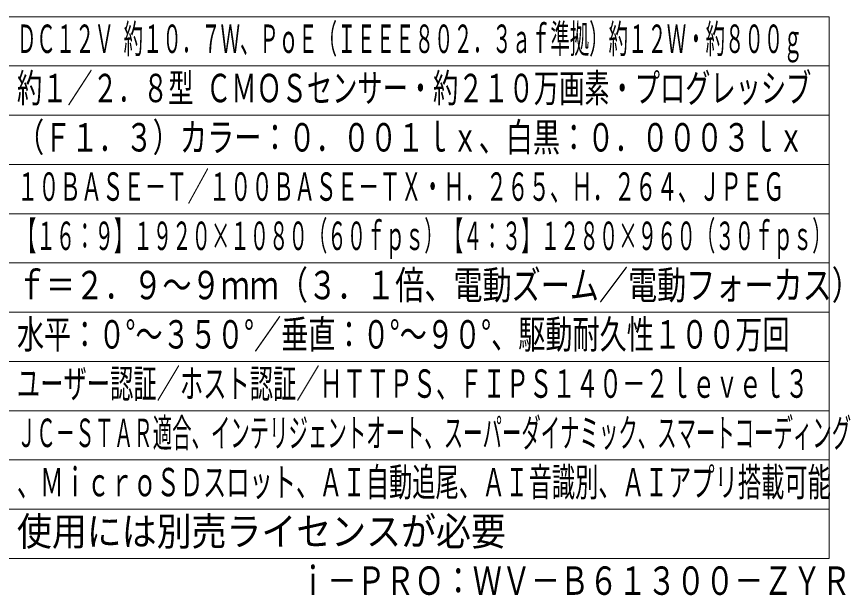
# Model space of a CAD drawing. Units: millimetres on the paper. Extents: x -62 to 65, y -58 to 59.
# Drawn here: x -20 to 64.6, y -58.3 to 0.4 of the extents above; entities that cross this region are included whole.
import ezdxf
from ezdxf.enums import TextEntityAlignment as Align

# ---------------------------------------------------------------- set-up
doc = ezdxf.new("R2010")
doc.units = ezdxf.units.MM
doc.layers.add('0-0_MOJI1', color=7, linetype='Continuous')
doc.layers.add('0-5_相当品', color=4, linetype='Continuous')
doc.layers.add('0-1_WAKU', color=4, linetype='Continuous', lineweight=9)
doc.styles.add('ＭＳ ゴシック', font='')
doc.styles.get('ＭＳ ゴシック').set_extended_font_data('MS Gothic')

msp = doc.modelspace()

# ---------------------------------------------------------------- linework, layer by layer
at = {"layer": '0-1_WAKU', "color": 3}
for p, q in [((-62.5, 0.4), (62.5, 0.4)), ((62.5, -54.6), (62.5, 0.4)), ((-62.5, -54.6), (62.5, -54.6))]:
    msp.add_line(p, q, dxfattribs=at)
at = {"layer": '0-1_WAKU'}
for p, q in [((-62.5, -4.6), (62.5, -4.6)), ((-62.5, -9.6), (62.5, -9.6)), ((62.5, -14.6), (-62.5, -14.6)), ((62.5, -19.6), (-62.5, -19.6)), ((62.5, -24.6), (-62.5, -24.6)), ((-62.5, -29.6), (62.5, -29.6)), ((-62.5, -34.6), (62.5, -34.6)), ((-62.5, -39.6), (62.5, -39.6)), ((-62.5, -44.6), (62.5, -44.6)), ((-62.5, -49.6), (62.5, -49.6))]:
    msp.add_line(p, q, dxfattribs=at)

# ---------------------------------------------------------------- texts
at = {"layer": '0-0_MOJI1', "style": 'ＭＳ ゴシック'}
for s, height, width, p in [('ＤＣ１２Ｖ 約１０．７Ｗ、ＰｏＥ（ＩＥＥＥ８０２．３ａｆ準拠）約１２Ｗ・約８００ｇ', 2.889, 0.5, (-20, -4.155)), ('約１／２．８型 ＣＭＯＳセンサー・約２１０万画素・プログレッシブ', 2.889, 0.65, (-20, -9.155)), ('（Ｆ１．３）カラー：０．００１ｌｘ、白黒：０．０００３ｌｘ', 2.889, 0.7, (-20, -14.155)), ('１０ＢＡＳＥ－Ｔ／１００ＢＡＳＥ－ＴＸ・Ｈ．２６５、Ｈ．２６４、ＪＰＥＧ', 2.886, 0.55, (-20, -19.155)), ('【１６：９】１９２０×１０８０（６０ｆｐｓ）【４：３】１２８０×９６０（３０ｆｐｓ）', 2.889, 0.5, (-20, -24.155)), ('ｆ＝２．９～９ｍｍ（３．１倍、電動ズーム／電動フォーカス）', 2.889, 0.75, (-20, -29.155)), ('水平：０°～３５０°／垂直：０°～９０°、駆動耐久性１００万回', 2.886, 0.7, (-20, -34.155)), ('ユーザー認証／ホスト認証／ＨＴＴＰＳ、ＦＩＰＳ１４０－２ｌｅｖｅｌ３', 2.889, 0.6, (-20, -39.155)), ('ＪＣ－ＳＴＡＲ適合、インテリジェントオート、スーパーダイナミック、スマートコーディング', 2.889, 0.5, (-20, -44.155)), ('、ＭｉｃｒｏＳＤスロット、ＡＩ自動追尾、ＡＩ音識別、ＡＩアプリ搭載可能', 2.886, 0.6, (-20, -49.155)), ('使用には別売ライセンスが必要', 2.889, 0.9, (-20, -54.155))]:
    msp.add_text(s, height=height, dxfattribs=dict(at, width=width)).set_placement(p, align=Align.BOTTOM_LEFT)
at = {"layer": '0-5_相当品', "style": 'ＭＳ ゴシック', "width": 0.75}
msp.add_text('ｉ－ＰＲＯ：ＷＶ－Ｂ６１３００－ＺＹＲ', height=2.886, dxfattribs=at).set_placement((8.58, -59.155), align=Align.BOTTOM_LEFT)

doc.saveas('drawing.dxf')
